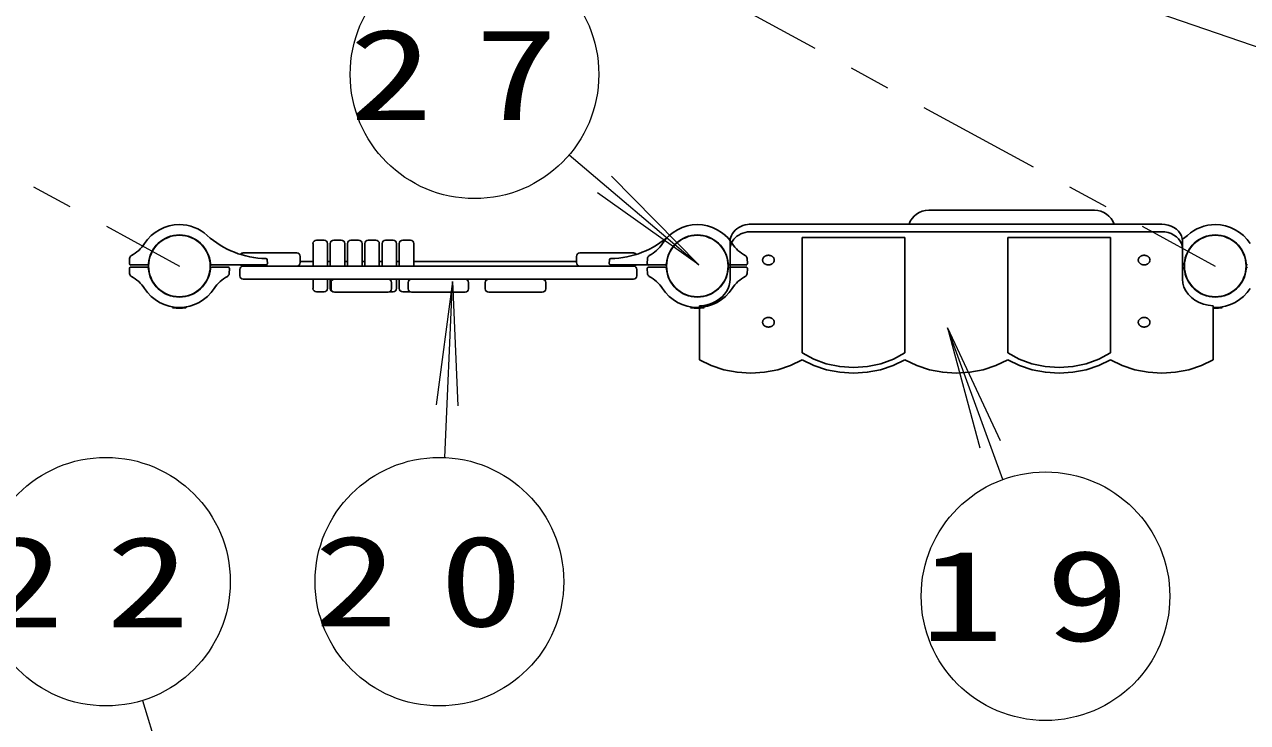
# Model space of a CAD drawing. Units: millimetres on the paper. Extents: x -385 to 0, y -594 to 267.
# Drawn here: x -247.03 to -217.51, y 145.61 to 162.46 of the extents above; entities that cross this region are included whole.
import ezdxf

# ---------------------------------------------------------------- set-up
doc = ezdxf.new("R2010")
doc.units = ezdxf.units.MM
doc.linetypes.add('USER2', pattern=[6, 3, -1, 1, -1])
doc.layers.add('LY_1', color=7, linetype='Continuous', lineweight=25)
doc.styles.add('ＭＳ ゴシック', font='')
doc.styles.get('ＭＳ ゴシック').set_extended_font_data('MS Gothic')

msp = doc.modelspace()

# ---------------------------------------------------------------- linework, layer by layer
at = {"layer": 'LY_1', "linetype": 'USER2', "lineweight": 13}
for p, q in [((-260.861, 166.195), (-243.29, 156.629)), ((-235.861, 166.195), (-218.29, 156.629))]:
    msp.add_line(p, q, dxfattribs=at)
at = {"layer": 'LY_1', "lineweight": 13}
for p, q in [((-211.796, 160.019), (-228.955, 165.941)), ((-233.881, 159.316), (-230.754, 156.661)), ((-230.754, 156.661), (-232.863, 158.795)), ((-230.754, 156.661), (-233.202, 158.396)), ((-236.701, 156.252), (-237.092, 153.277)), ((-236.885, 152.005), (-236.701, 156.252)), ((-236.701, 156.252), (-236.569, 153.255)), ((-224.751, 155.138), (-223.973, 152.24)), ((-224.751, 155.138), (-223.482, 152.419)), ((-223.416, 151.474), (-224.751, 155.138)), ((-244.18, 146.14), (-242.793, 141.632))]:
    msp.add_line(p, q, dxfattribs=at)
at = {"layer": 'LY_1'}
for p, q in [((-225.207, 157.979), (-221.207, 157.979)), ((-229.498, 157.637), (-219.583, 157.637)), ((-229.498, 157.456), (-219.583, 157.456)), ((-240.065, 156.629), (-240.065, 157.171)), ((-239.799, 157.254), (-239.982, 157.254)), ((-239.715, 156.629), (-239.715, 157.171)), ((-239.649, 156.629), (-239.649, 157.171)), ((-239.382, 157.254), (-239.565, 157.254)), ((-239.299, 156.629), (-239.299, 157.171)), ((-239.232, 156.629), (-239.232, 157.171)), ((-238.965, 157.254), (-239.149, 157.254)), ((-238.882, 156.629), (-238.882, 157.171)), ((-238.815, 156.629), (-238.815, 157.171)), ((-238.549, 157.254), (-238.732, 157.254)), ((-238.465, 156.629), (-238.465, 157.171)), ((-238.399, 156.629), (-238.399, 157.171)), ((-238.132, 157.254), (-238.315, 157.254)), ((-238.049, 156.629), (-238.049, 157.171)), ((-237.982, 156.629), (-237.982, 157.171)), ((-237.715, 157.254), (-237.899, 157.254)), ((-237.632, 156.629), (-237.632, 157.171)), ((-229.998, 156.314), (-229.998, 157.228)), ((-228.26, 154.532), (-228.26, 157.319)), ((-225.78, 157.319), (-228.26, 157.319)), ((-225.78, 154.532), (-225.78, 157.319)), ((-223.3, 157.319), (-220.82, 157.319)), ((-223.3, 154.532), (-223.3, 157.319)), ((-220.82, 154.532), (-220.82, 157.319)), ((-219.083, 156.314), (-219.083, 157.228)), ((-244.497, 156.689), (-244.493, 156.81)), ((-241.749, 156.946), (-240.457, 156.946)), ((-241.166, 156.689), (-241.171, 156.776)), ((-240.374, 156.712), (-240.374, 156.862)), ((-240.374, 156.737), (-240.065, 156.737)), ((-239.715, 156.737), (-239.649, 156.737)), ((-239.299, 156.737), (-239.232, 156.737)), ((-238.882, 156.737), (-238.815, 156.737)), ((-238.465, 156.737), (-238.399, 156.737)), ((-238.049, 156.737), (-237.982, 156.737)), ((-237.632, 156.737), (-233.707, 156.737)), ((-233.707, 156.712), (-233.707, 156.862)), ((-232.332, 156.946), (-233.624, 156.946)), ((-232.914, 156.689), (-232.91, 156.776)), ((-231.997, 156.689), (-231.993, 156.81)), ((-229.583, 156.689), (-229.587, 156.81)), ((-244.497, 156.57), (-244.493, 156.438)), ((-244.071, 156.654), (-244.464, 156.654)), ((-244.071, 156.604), (-244.464, 156.604)), ((-242.509, 156.654), (-241.199, 156.654)), ((-242.509, 156.604), (-242.116, 156.604)), ((-242.083, 156.57), (-242.087, 156.448)), ((-241.832, 156.396), (-241.832, 156.546)), ((-241.749, 156.629), (-232.332, 156.629)), ((-231.571, 156.654), (-232.881, 156.654)), ((-232.249, 156.396), (-232.249, 156.546)), ((-231.997, 156.57), (-231.993, 156.438)), ((-231.571, 156.604), (-231.964, 156.604)), ((-230.009, 156.654), (-229.616, 156.654)), ((-230.009, 156.604), (-229.616, 156.604)), ((-229.583, 156.57), (-229.588, 156.438)), ((-219.071, 156.654), (-219.083, 156.654)), ((-219.071, 156.604), (-219.083, 156.604)), ((-241.749, 156.312), (-232.332, 156.312)), ((-240.065, 156.087), (-240.065, 156.312)), ((-239.715, 156.087), (-239.715, 156.312)), ((-239.649, 156.087), (-239.649, 156.312)), ((-239.63, 156.229), (-239.63, 156.079)), ((-238.172, 156.229), (-238.172, 156.079)), ((-238.049, 156.087), (-238.049, 156.312)), ((-237.982, 156.087), (-237.982, 156.312)), ((-237.769, 156.229), (-237.769, 156.079)), ((-236.311, 156.229), (-236.311, 156.079)), ((-235.908, 156.229), (-235.908, 156.079)), ((-234.45, 156.229), (-234.45, 156.079)), ((-239.799, 156.004), (-239.982, 156.004)), ((-239.547, 155.996), (-238.255, 155.996)), ((-238.132, 156.004), (-238.219, 156.004)), ((-237.722, 156.004), (-237.899, 156.004)), ((-237.686, 155.996), (-236.394, 155.996)), ((-235.825, 155.996), (-234.533, 155.996)), ((-243.457, 155.643), (-243.457, 155.64)), ((-243.124, 155.643), (-243.124, 155.64)), ((-230.957, 155.643), (-230.957, 155.64)), ((-230.74, 154.362), (-230.74, 155.667)), ((-230.624, 155.643), (-230.624, 155.64)), ((-218.34, 154.362), (-218.34, 155.667)), ((-218.124, 155.643), (-218.124, 155.64))]:
    msp.add_line(p, q, dxfattribs=at)
for points in [[(-229.998, 157.228), (-229.994, 157.276), (-229.984, 157.323), (-229.967, 157.37), (-229.943, 157.414), (-229.913, 157.455), (-229.878, 157.494), (-229.837, 157.529), (-229.792, 157.559), (-229.742, 157.585), (-229.689, 157.606), (-229.633, 157.622), (-229.576, 157.632), (-229.537, 157.636), (-229.498, 157.637)], [(-219.083, 157.228), (-219.089, 157.292), (-219.107, 157.354), (-219.137, 157.414), (-219.178, 157.468), (-219.229, 157.517), (-219.289, 157.559), (-219.356, 157.593), (-219.428, 157.617), (-219.505, 157.632), (-219.583, 157.637)], [(-229.998, 157.046), (-229.994, 157.094), (-229.984, 157.142), (-229.967, 157.188), (-229.943, 157.232), (-229.913, 157.274), (-229.878, 157.312), (-229.837, 157.347), (-229.792, 157.377), (-229.742, 157.403), (-229.689, 157.424), (-229.633, 157.44), (-229.576, 157.451), (-229.537, 157.454), (-229.498, 157.456)], [(-219.083, 157.046), (-219.089, 157.11), (-219.107, 157.173), (-219.137, 157.232), (-219.178, 157.287), (-219.229, 157.336), (-219.289, 157.377), (-219.356, 157.411), (-219.428, 157.436), (-219.505, 157.451), (-219.583, 157.456)], [(-229.998, 156.314), (-230.003, 156.237), (-230.02, 156.161), (-230.048, 156.087), (-230.086, 156.016), (-230.135, 155.949), (-230.193, 155.888), (-230.259, 155.833), (-230.333, 155.784), (-230.413, 155.744), (-230.499, 155.711), (-230.588, 155.687), (-230.681, 155.671), (-230.711, 155.668), (-230.74, 155.667)], [(-219.083, 156.314), (-219.074, 156.217), (-219.047, 156.122), (-219.003, 156.031), (-218.943, 155.946), (-218.868, 155.87), (-218.78, 155.804), (-218.681, 155.75), (-218.573, 155.708), (-218.458, 155.68), (-218.34, 155.667)], [(-228.26, 154.532), (-227.982, 154.381), (-227.677, 154.27), (-227.353, 154.202), (-227.02, 154.179), (-226.687, 154.202), (-226.364, 154.27), (-226.059, 154.381), (-225.78, 154.532)], [(-223.3, 154.532), (-223.022, 154.381), (-222.717, 154.27), (-222.393, 154.202), (-222.06, 154.179), (-221.727, 154.202), (-221.404, 154.27), (-221.099, 154.381), (-220.82, 154.532)], [(-228.26, 154.362), (-228.544, 154.225), (-228.85, 154.124), (-229.171, 154.063), (-229.5, 154.043), (-229.829, 154.063), (-230.15, 154.124), (-230.456, 154.225), (-230.74, 154.362)], [(-228.26, 154.362), (-227.976, 154.225), (-227.67, 154.124), (-227.349, 154.063), (-227.02, 154.043), (-226.691, 154.063), (-226.37, 154.124), (-226.064, 154.225), (-225.78, 154.362)], [(-225.78, 154.362), (-225.496, 154.225), (-225.19, 154.124), (-224.869, 154.063), (-224.54, 154.043), (-224.211, 154.063), (-223.89, 154.124), (-223.584, 154.225), (-223.3, 154.362)], [(-223.3, 154.362), (-223.016, 154.225), (-222.71, 154.124), (-222.389, 154.063), (-222.06, 154.043), (-221.731, 154.063), (-221.41, 154.124), (-221.104, 154.225), (-220.82, 154.362)], [(-220.82, 154.362), (-220.536, 154.225), (-220.23, 154.124), (-219.909, 154.063), (-219.58, 154.043), (-219.251, 154.063), (-218.93, 154.124), (-218.624, 154.225), (-218.34, 154.362)]]:
    msp.add_lwpolyline(points, dxfattribs=at)
for points in [[(-228.932, 156.773), (-228.932, 156.783), (-228.934, 156.793), (-228.937, 156.803), (-228.94, 156.813), (-228.945, 156.822), (-228.951, 156.831), (-228.958, 156.84), (-228.965, 156.848), (-228.973, 156.855), (-228.983, 156.862), (-228.992, 156.868), (-229.003, 156.874), (-229.014, 156.878), (-229.025, 156.882), (-229.037, 156.885), (-229.049, 156.887), (-229.061, 156.889), (-229.074, 156.889), (-229.086, 156.889), (-229.098, 156.887), (-229.11, 156.885), (-229.122, 156.882), (-229.133, 156.878), (-229.144, 156.874), (-229.155, 156.868), (-229.165, 156.862), (-229.174, 156.855), (-229.182, 156.848), (-229.19, 156.84), (-229.196, 156.831), (-229.202, 156.822), (-229.207, 156.813), (-229.21, 156.803), (-229.213, 156.793), (-229.215, 156.783), (-229.215, 156.773), (-229.215, 156.763), (-229.213, 156.753), (-229.21, 156.743), (-229.207, 156.733), (-229.202, 156.724), (-229.196, 156.715), (-229.19, 156.706), (-229.182, 156.698), (-229.174, 156.691), (-229.165, 156.684), (-229.155, 156.678), (-229.144, 156.673), (-229.133, 156.668), (-229.122, 156.664), (-229.11, 156.661), (-229.098, 156.659), (-229.086, 156.657), (-229.074, 156.657), (-229.061, 156.657), (-229.049, 156.659), (-229.037, 156.661), (-229.025, 156.664), (-229.014, 156.668), (-229.003, 156.673), (-228.992, 156.678), (-228.983, 156.684), (-228.973, 156.691), (-228.965, 156.698), (-228.958, 156.706), (-228.951, 156.715), (-228.945, 156.724), (-228.94, 156.733), (-228.937, 156.743), (-228.934, 156.753), (-228.932, 156.763)], [(-219.865, 156.773), (-219.866, 156.783), (-219.867, 156.793), (-219.87, 156.803), (-219.874, 156.813), (-219.879, 156.822), (-219.884, 156.831), (-219.891, 156.84), (-219.898, 156.848), (-219.907, 156.855), (-219.916, 156.862), (-219.926, 156.868), (-219.936, 156.874), (-219.947, 156.878), (-219.958, 156.882), (-219.97, 156.885), (-219.982, 156.887), (-219.995, 156.889), (-220.007, 156.889), (-220.019, 156.889), (-220.031, 156.887), (-220.044, 156.885), (-220.055, 156.882), (-220.067, 156.878), (-220.078, 156.874), (-220.088, 156.868), (-220.098, 156.862), (-220.107, 156.855), (-220.115, 156.848), (-220.123, 156.84), (-220.13, 156.831), (-220.135, 156.822), (-220.14, 156.813), (-220.144, 156.803), (-220.146, 156.793), (-220.148, 156.783), (-220.149, 156.773), (-220.148, 156.763), (-220.146, 156.753), (-220.144, 156.743), (-220.14, 156.733), (-220.135, 156.724), (-220.13, 156.715), (-220.123, 156.706), (-220.115, 156.698), (-220.107, 156.691), (-220.098, 156.684), (-220.088, 156.678), (-220.078, 156.673), (-220.067, 156.668), (-220.055, 156.664), (-220.044, 156.661), (-220.031, 156.659), (-220.019, 156.657), (-220.007, 156.657), (-219.995, 156.657), (-219.982, 156.659), (-219.97, 156.661), (-219.958, 156.664), (-219.947, 156.668), (-219.936, 156.673), (-219.926, 156.678), (-219.916, 156.684), (-219.907, 156.691), (-219.898, 156.698), (-219.891, 156.706), (-219.884, 156.715), (-219.879, 156.724), (-219.874, 156.733), (-219.87, 156.743), (-219.867, 156.753), (-219.866, 156.763)], [(-228.932, 155.271), (-228.932, 155.281), (-228.934, 155.291), (-228.937, 155.301), (-228.94, 155.311), (-228.945, 155.32), (-228.951, 155.329), (-228.958, 155.338), (-228.965, 155.346), (-228.973, 155.353), (-228.983, 155.36), (-228.992, 155.366), (-229.003, 155.372), (-229.014, 155.376), (-229.025, 155.38), (-229.037, 155.383), (-229.049, 155.386), (-229.061, 155.387), (-229.074, 155.387), (-229.086, 155.387), (-229.098, 155.386), (-229.11, 155.383), (-229.122, 155.38), (-229.133, 155.376), (-229.144, 155.372), (-229.155, 155.366), (-229.165, 155.36), (-229.174, 155.353), (-229.182, 155.346), (-229.19, 155.338), (-229.196, 155.329), (-229.202, 155.32), (-229.207, 155.311), (-229.21, 155.301), (-229.213, 155.291), (-229.215, 155.281), (-229.215, 155.271), (-229.215, 155.261), (-229.213, 155.251), (-229.21, 155.241), (-229.207, 155.232), (-229.202, 155.222), (-229.196, 155.213), (-229.19, 155.205), (-229.182, 155.197), (-229.174, 155.189), (-229.165, 155.182), (-229.155, 155.176), (-229.144, 155.171), (-229.133, 155.166), (-229.122, 155.162), (-229.11, 155.159), (-229.098, 155.157), (-229.086, 155.156), (-229.074, 155.155), (-229.061, 155.156), (-229.049, 155.157), (-229.037, 155.159), (-229.025, 155.162), (-229.014, 155.166), (-229.003, 155.171), (-228.992, 155.176), (-228.983, 155.182), (-228.973, 155.189), (-228.965, 155.197), (-228.958, 155.205), (-228.951, 155.213), (-228.945, 155.222), (-228.94, 155.232), (-228.937, 155.241), (-228.934, 155.251), (-228.932, 155.261)], [(-219.865, 155.271), (-219.866, 155.281), (-219.867, 155.291), (-219.87, 155.301), (-219.874, 155.311), (-219.879, 155.32), (-219.884, 155.329), (-219.891, 155.338), (-219.898, 155.346), (-219.907, 155.353), (-219.916, 155.36), (-219.926, 155.366), (-219.936, 155.372), (-219.947, 155.376), (-219.958, 155.38), (-219.97, 155.383), (-219.982, 155.386), (-219.995, 155.387), (-220.007, 155.387), (-220.019, 155.387), (-220.031, 155.386), (-220.044, 155.383), (-220.055, 155.38), (-220.067, 155.376), (-220.078, 155.372), (-220.088, 155.366), (-220.098, 155.36), (-220.107, 155.353), (-220.115, 155.346), (-220.123, 155.338), (-220.13, 155.329), (-220.135, 155.32), (-220.14, 155.311), (-220.144, 155.301), (-220.146, 155.291), (-220.148, 155.281), (-220.149, 155.271), (-220.148, 155.261), (-220.146, 155.251), (-220.144, 155.241), (-220.14, 155.232), (-220.135, 155.222), (-220.13, 155.213), (-220.123, 155.205), (-220.115, 155.197), (-220.107, 155.189), (-220.098, 155.182), (-220.088, 155.176), (-220.078, 155.171), (-220.067, 155.166), (-220.055, 155.162), (-220.044, 155.159), (-220.031, 155.157), (-220.019, 155.156), (-220.007, 155.155), (-219.995, 155.156), (-219.982, 155.157), (-219.97, 155.159), (-219.958, 155.162), (-219.947, 155.166), (-219.936, 155.171), (-219.926, 155.176), (-219.916, 155.182), (-219.907, 155.189), (-219.898, 155.197), (-219.891, 155.205), (-219.884, 155.213), (-219.879, 155.222), (-219.874, 155.232), (-219.87, 155.241), (-219.867, 155.251), (-219.866, 155.261)]]:
    msp.add_lwpolyline(points, close=True, dxfattribs=at)
at = {"layer": 'LY_1', "lineweight": 13}
for centre in [(-236.168, 161.257), (-245.062, 149.008), (-237.015, 149.008), (-222.388, 148.656)]:
    msp.add_circle(centre, 3, dxfattribs=at)
at = {"layer": 'LY_1'}
for centre in [(-243.29, 156.629), (-230.79, 156.629), (-218.29, 156.629)]:
    msp.add_circle(centre, 0.743, dxfattribs=at)
for centre, radius, start, end in [((-225.207, 157.479), 0.5, 90, 161.541), ((-221.207, 157.479), 0.5, 18.459, 90), ((-243.29, 156.629), 1, 90, 147.2728), ((-243.29, 156.629), 1, 47.7828, 90), ((-230.79, 156.629), 1, 90, 147.2728), ((-230.79, 156.629), 1, 32.7272, 90), ((-218.29, 156.629), 1, 90, 132.2172), ((-218.29, 156.629), 1, 32.7272, 90), ((-243.29, 156.629), 0.75, 90, 175.7293), ((-243.29, 156.629), 0.75, 4.2707, 90), ((-241.162, 158.974), 2.167, 227.7828, 268.9158), ((-232.918, 158.974), 2.167, 271.0842, 312.2172), ((-230.79, 156.629), 0.75, 4.2707, 175.7293), ((-228.662, 158.974), 2.167, 227.7828, 232.0277), ((-220.418, 158.974), 2.167, 307.9723, 312.2172), ((-218.29, 156.629), 0.75, 4.2707, 175.7293), ((-244.833, 157.62), 0.833, 297.4588, 327.2728), ((-239.982, 157.171), 0.0833, 90, 180), ((-239.799, 157.171), 0.0833, 0, 90), ((-239.565, 157.171), 0.0833, 90, 180), ((-239.382, 157.171), 0.0833, 0, 90), ((-239.149, 157.171), 0.0833, 90, 180), ((-238.965, 157.171), 0.0833, 0, 90), ((-238.732, 157.171), 0.0833, 90, 180), ((-238.549, 157.171), 0.0833, 0, 90), ((-238.315, 157.171), 0.0833, 90, 180), ((-238.132, 157.171), 0.0833, 0, 90), ((-237.899, 157.171), 0.0833, 90, 180), ((-237.715, 157.171), 0.0833, 0, 90), ((-232.333, 157.62), 0.833, 297.4588, 327.2728), ((-229.248, 157.62), 0.833, 212.7272, 242.5412), ((-244.41, 156.807), 0.0833, 117.4588, 178), ((-241.749, 156.862), 0.0833, 90, 145.9348), ((-241.204, 156.775), 0.0333, 3, 88.9159), ((-240.457, 156.862), 0.0833, 0, 90), ((-233.624, 156.862), 0.0833, 90, 180), ((-232.876, 156.775), 0.0333, 91.0841, 177), ((-232.332, 156.862), 0.0833, 34.0652, 90), ((-231.91, 156.807), 0.0833, 117.4588, 178), ((-229.671, 156.807), 0.0833, 2, 62.5412), ((-244.464, 156.687), 0.0333, 178, 270), ((-244.464, 156.571), 0.0333, 90, 182), ((-244.41, 156.451), 0.0833, 182, 242.5412), ((-244.071, 156.687), 0.0333, 270, 355.7293), ((-244.071, 156.571), 0.0333, 4.2707, 90), ((-243.29, 156.629), 0.75, 184.2707, 270), ((-243.29, 156.629), 0.75, 270, 355.7293), ((-242.509, 156.687), 0.0333, 184.2707, 270), ((-242.509, 156.571), 0.0333, 90, 175.7293), ((-242.171, 156.451), 0.0833, 297.4588, 358), ((-242.116, 156.571), 0.0333, 358, 90), ((-241.749, 156.546), 0.0833, 90, 180), ((-241.749, 156.712), 0.0833, 224.427, 270), ((-241.199, 156.687), 0.0333, 270, 3), ((-240.457, 156.712), 0.0833, 270, 0), ((-233.624, 156.712), 0.0833, 180, 270), ((-232.881, 156.687), 0.0333, 177, 270), ((-232.332, 156.712), 0.0833, 270, 315.573), ((-232.332, 156.546), 0.0833, 0, 90), ((-231.964, 156.687), 0.0333, 178, 270), ((-231.964, 156.571), 0.0333, 90, 182), ((-231.91, 156.451), 0.0833, 182, 242.5412), ((-231.571, 156.687), 0.0333, 270, 355.7293), ((-231.571, 156.571), 0.0333, 4.2707, 90), ((-230.79, 156.629), 0.75, 184.2707, 355.7293), ((-230.009, 156.687), 0.0333, 184.2707, 270), ((-230.009, 156.571), 0.0333, 90, 175.7293), ((-229.671, 156.451), 0.0833, 297.4588, 358), ((-229.616, 156.687), 0.0333, 270, 2), ((-229.616, 156.571), 0.0333, 358, 90), ((-219.071, 156.687), 0.0333, 270, 355.7293), ((-219.071, 156.571), 0.0333, 4.2707, 90), ((-218.29, 156.629), 0.75, 184.2707, 355.7293), ((-217.509, 156.687), 0.0333, 184.2707, 270), ((-217.509, 156.571), 0.0333, 90, 175.7293), ((-244.833, 155.638), 0.833, 32.7272, 62.5412), ((-241.748, 155.638), 0.833, 117.4588, 147.2728), ((-241.749, 156.396), 0.0833, 180, 270), ((-239.547, 156.229), 0.0833, 90, 180), ((-238.255, 156.229), 0.0833, 0, 90), ((-237.686, 156.229), 0.0833, 90, 180), ((-236.394, 156.229), 0.0833, 0, 90), ((-235.825, 156.229), 0.0833, 90, 180), ((-234.533, 156.229), 0.0833, 0, 90), ((-232.332, 156.396), 0.0833, 270, 0), ((-232.333, 155.638), 0.833, 32.7272, 62.5412), ((-229.248, 155.638), 0.833, 117.4588, 147.2728), ((-243.29, 156.629), 1, 212.7272, 270), ((-243.29, 156.629), 1, 270, 327.2728), ((-239.982, 156.087), 0.0833, 180, 270), ((-239.799, 156.087), 0.0833, 270, 0), ((-239.565, 156.087), 0.0833, 180, 252.1373), ((-239.547, 156.079), 0.0833, 180, 270), ((-238.255, 156.079), 0.0833, 270, 0), ((-238.132, 156.087), 0.0833, 270, 0), ((-237.899, 156.087), 0.0833, 180, 270), ((-237.686, 156.079), 0.0833, 180, 270), ((-236.394, 156.079), 0.0833, 270, 0), ((-235.825, 156.079), 0.0833, 180, 270), ((-234.533, 156.079), 0.0833, 270, 0), ((-230.79, 156.629), 1, 212.7272, 270), ((-230.79, 156.629), 1, 270, 327.2728), ((-218.29, 156.629), 1, 270, 327.2728), ((-243.44, 155.64), 0.0167, 180, 261.3731), ((-243.29, 156.629), 1.017, 261.3731, 270), ((-243.29, 156.629), 1.017, 270, 278.6269), ((-243.14, 155.64), 0.0167, 278.6269, 0), ((-230.94, 155.64), 0.0167, 180, 261.3731), ((-230.79, 156.629), 1.017, 261.3731, 270), ((-230.79, 156.629), 1.017, 270, 278.6269), ((-230.64, 155.64), 0.0167, 278.6269, 0), ((-218.29, 156.629), 1, 267.134, 270), ((-218.29, 156.629), 1.017, 267.181, 270), ((-218.29, 156.629), 1.017, 270, 278.6269), ((-218.14, 155.64), 0.0167, 278.6269, 0)]:
    msp.add_arc(centre, radius, start, end, dxfattribs=at)

# ---------------------------------------------------------------- texts
at = {"layer": 'LY_1', "char_height": 2.199, "attachment_point": 5, "style": 'ＭＳ ゴシック'}
for s, insert in [('\\T1.5;\\W1.35;27', (-236.168, 161.257)), ('\\T1.5;\\W1.35;22', (-245.062, 149.008)), ('\\T1.5;\\W1.35;20', (-237.015, 149.008)), ('\\T1.5;\\W1.35;19', (-222.388, 148.656))]:
    msp.add_mtext(s, dxfattribs=dict(at, insert=insert))

doc.saveas('drawing.dxf')
